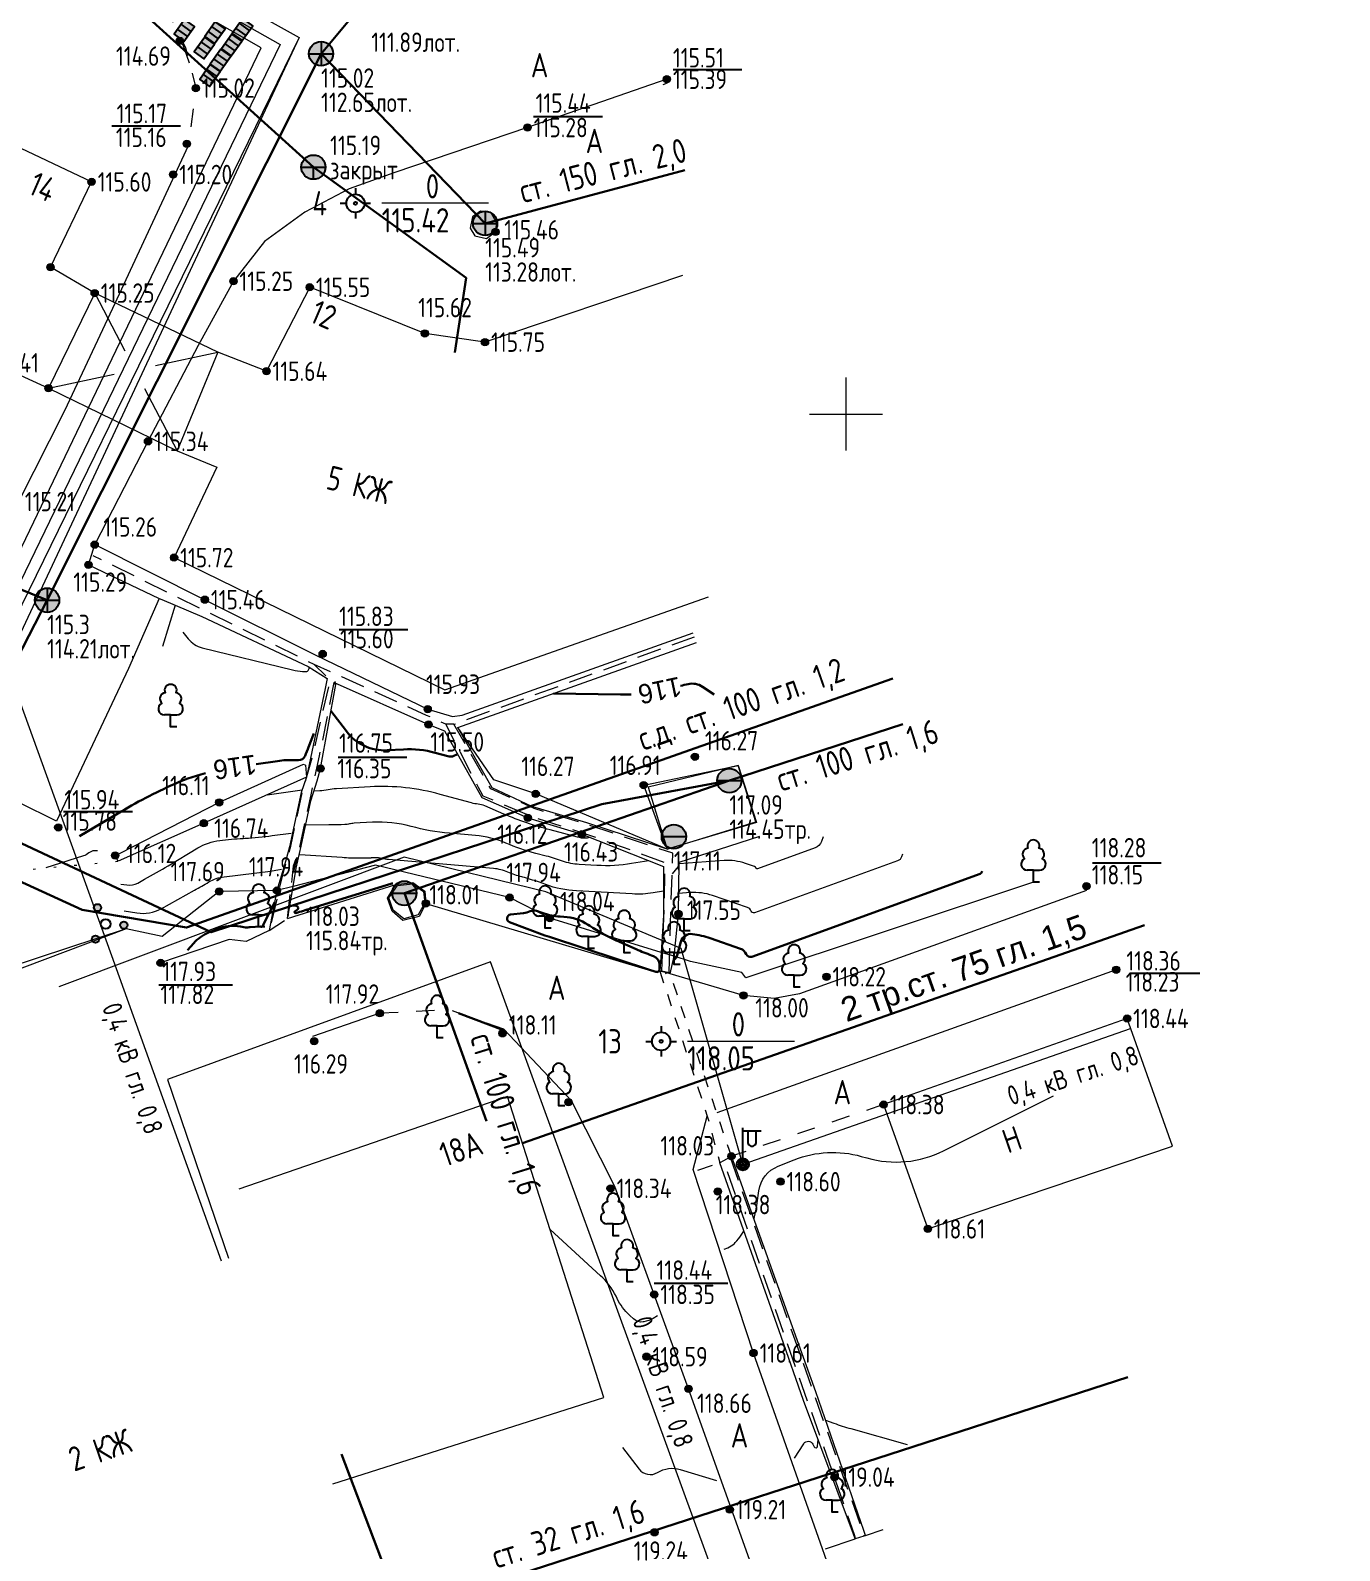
# Model space of a CAD drawing. Header units: metres. Extents: x 22515 to 24102, y 22346 to 22852.
# Drawn here: x 22683.1 to 22737, y 22503.2 to 22565.8 of the extents above; entities that cross this region are included whole.
import ezdxf

# ---------------------------------------------------------------- set-up
doc = ezdxf.new("R2010")
doc.units = ezdxf.units.M
for name, pattern in [('g5_01_5x1_5', [3, 1.5, -1.5]), ('g5_01x1', [2, 1, -1]), ('g5_02x1', [3, 2, -1]), ('g5_05x2', [7, 5, -2]), ('g5_366', [1.7, 0.2, -1.5])]:
    doc.linetypes.add(name, pattern=pattern)
for name, color, linetype in [('01_Геодезические пункты', 7, 'Continuous'), ('02_Сетка', 7, 'Continuous'), ('03_Здания и строения', 7, 'Continuous'), ('06_Инженерно-технические сооружения', 7, 'Continuous'), ('07_Объекты электропередачи', 7, 'Continuous'), ('10_Границы покрытий и угодий', 7, 'Continuous'), ('11_Гидрография', 7, 'Continuous'), ('12_Рельеф', 7, 'Continuous'), ('13_Растительность', 7, 'Continuous'), ('14_Ограждения', 7, 'Continuous'), ('19_Горизонтали', 7, 'Continuous'), ('30_Канализация', 7, 'Continuous'), ('31_Водопровод', 7, 'Continuous'), ('32_Теплосеть', 7, 'Continuous'), ('33_Газопровод', 7, 'Continuous'), ('37_Кабель низкого напряжения', 7, 'Continuous'), ('38_Кабели высокого напряжения', 7, 'Continuous'), ('44_Крышки колодцев', 7, 'Continuous'), ('45_Номера колодцев', 7, 'Continuous'), ('61_Отметки высоты поверхности', 7, 'Continuous')]:
    doc.layers.add(name, color=color, linetype=linetype)
doc.styles.add('LIKE11', font='bm431.shx')
doc.styles.add('LIKE32', font='peteri.shx')
doc.styles.add('LIKE36', font='pragmai.shx')
doc.styles.add('Line_GUGK', font='', dxfattribs={"height": 1})
doc.styles.get("Standard").update_dxf_attribs({"font": 'GOST2304A.ttf', "height": 2})
doc.styles.get('Line_GUGK').set_extended_font_data('Bm431', italic=True)
doc.linetypes.add('g5_084b', pattern='A,0.001,[18,GUGK_2005.shx,S=10,R=180.000005,X=0,Y=0],1,[18,GUGK_2005.shx,S=30,R=180.000005,X=0,Y=0],1', length=2.001)
doc.linetypes.add('g5_119_1', pattern='A,8,-2,[31,GUGK_2005.shx,S=0.2,R=0,X=0,Y=0],0.7,[31,GUGK_2005.shx,S=0.16,R=0,X=0,Y=0],6.6,[31,GUGK_2005.shx,S=0.16,R=180.000005,X=0,Y=0],0.7,[31,GUGK_2005.shx,S=0.2,R=180.000005,X=0,Y=0],-2', length=20)
doc.linetypes.add('g5_119_3', pattern='A,8,-2,[31,GUGK_2005.shx,S=0.2,R=0,X=0,Y=0],8,[31,GUGK_2005.shx,S=0.2,R=180.000005,X=0,Y=0],-2', length=20)
doc.linetypes.add('g5_122_g', pattern='A,2,-2,3,-0.6,["Г",Line_GUGK,S=2,R=0,X=0,Y=-1],-2.8,3,-2,8,-2,8,-2,6', length=41.4)
doc.linetypes.add('g5_122_k', pattern='A,2,-2,3,-0.6,["К",Line_GUGK,S=2,R=0,X=0,Y=-1],-3,3,-2,8,-2,8,-2,6', length=41.6)
doc.linetypes.add('g5_122_t', pattern='A,2,-2,3,-0.6,["Т",Line_GUGK,S=2,R=0,X=0,Y=-1],-2.8,3,-2,8,-2,8,-2,6', length=41.4)
doc.linetypes.add('g5_122_v', pattern='A,2,-2,3,-0.6,["В",Line_GUGK,S=2,R=0,X=0,Y=-1],-2.8,3,-2,8,-2,8,-2,6', length=41.4)
doc.linetypes.add('g5_280_1', pattern='A,0.001,[21,GUGK_2005.shx,S=2,R=180.000005,X=0,Y=0],4', length=4.001)
doc.linetypes.add('g5_474_1a', pattern='A,2,-0.5,[28,GUGK_2005.shx,S=2,R=0,X=0,Y=0],-0.5,2', length=5)

# ---------------------------------------------------------------- blocks, each defined once
blk = doc.blocks.new('g5_395_1')
h = blk.add_hatch(color=0)
h.paths.add_polyline_path([(0.3, 1.5, 1), (-0.3, 1.5, 1)])
h.paths.add_polyline_path([(-1.6, -0.75, 1), (-1, -0.75, 1)])
h.paths.add_polyline_path([(1.6, -0.75, 1), (1, -0.75, 1)])
at = {"color": 0}
for centre, radius in [((0, 1.5), 0.3), ((0, 0), 0.4), ((-1.3, -0.75), 0.3), ((1.3, -0.75), 0.3)]:
    blk.add_circle(centre, radius, dxfattribs=at)
blk = doc.blocks.new('g5_117kb')
h = blk.add_hatch(color=255)
h.paths.add_polyline_path([(0.07, 0.07), (0.92, 0.07, 0.367426), (0.07, 0.92)])
h.paths.add_polyline_path([(-0.08, 0.92, 0.367426), (-0.92, 0.07), (-0.08, 0.07)])
h.paths.add_polyline_path([(-0.08, -0.08), (-0.92, -0.08, 0.367426), (-0.08, -0.92)])
h.paths.add_polyline_path([(0.07, -0.92, 0.367426), (0.92, -0.08), (0.07, -0.08)])
at = {"color": 0, "flags": 128}
for points in [[(-1, 0), (1, 0)], [(0, 1), (0, -1)]]:
    blk.add_lwpolyline(points, dxfattribs=at)
at = {"color": 0}
blk.add_circle((0, 0), 1, dxfattribs=at)
at = {"style": 'LIKE11', "flags": 8}
for tag, p in [('Номер', (0, 1.7)), ('Отметка кольца люка', (0, -2.8)), ('Отметка земли (возле него)', (0, -4.8)), ('Верх прокладки', (0, -6.8)), ('Низ прокладки', (0, -8.8))]:
    blk.add_attdef(tag, p, '', height=1.6, dxfattribs=at)
blk = doc.blocks.new('g5_388_1')
at = {"color": 0, "flags": 128}
blk.add_lwpolyline([(0, 0.99), (0.51, 0.99, 0.798042), (0.73, 1.95, 0.636328), (0.46, 2.81, 0.533064), (0, 3.5, 0.533064), (-0.46, 2.81, 0.636328), (-0.73, 1.95, 0.798042), (-0.51, 0.99)], format="xyb", dxfattribs=at)
for points in [[(0, 0.99), (-0.51, 0.99)], [(0.5, 0), (0, 0), (0, 0.99)]]:
    blk.add_lwpolyline(points, dxfattribs=at)
at = {"style": 'LIKE11', "flags": 8}
for tag, p in [('Описание', (-14.19, 0.84)), ('Метрические данные', (1.49, 0.46))]:
    blk.add_attdef(tag, p, '', height=2, dxfattribs=at)
blk = doc.blocks.new('g5_117v')
h = blk.add_hatch(color=255)
h.paths.add_polyline_path([(-0.92, 0.07), (0.92, 0.07, 0.921954)])
h.paths.add_polyline_path([(0.92, -0.07), (-0.92, -0.07, 0.921954)])
at = {"color": 0}
blk.add_line((-1, 0), (1, 0), dxfattribs=at)
blk.add_circle((0, 0), 1, dxfattribs=at)
at = {"style": 'LIKE11', "flags": 8}
for tag, p in [('Номер', (0, 1.7)), ('Отметка кольца люка', (0, -2.8)), ('Отметка земли (возле него)', (0, -4.8)), ('Верх прокладки', (0, -6.8)), ('Низ прокладки', (0, -8.8))]:
    blk.add_attdef(tag, p, '', height=1.6, dxfattribs=at)
blk = doc.blocks.new('g5_117t')
h = blk.add_hatch(color=255)
h.paths.add_polyline_path([(-0.08, -0.08), (-0.92, -0.08, 0.367426), (-0.08, -0.92)])
h.paths.add_polyline_path([(0.07, -0.92, 0.367426), (0.92, -0.08), (0.07, -0.08)])
h.paths.add_polyline_path([(0.92, 0.07, 0.921954), (-0.92, 0.07)])
at = {"color": 0, "flags": 128}
for points in [[(-1, 0), (1, 0)], [(0, -1), (0, 0)]]:
    blk.add_lwpolyline(points, dxfattribs=at)
at = {"color": 0}
blk.add_circle((0, 0), 1, dxfattribs=at)
at = {"style": 'LIKE11', "flags": 8}
for tag, p in [('Номер', (0, 1.7)), ('Отметка кольца люка', (0, -2.8)), ('Отметка земли (возле него)', (0, -4.8)), ('Верх прокладки', (0, -6.8)), ('Низ прокладки', (0, -8.8))]:
    blk.add_attdef(tag, p, '', height=1.6, dxfattribs=at)
blk = doc.blocks.new('g5_110_1c')
h = blk.add_hatch(color=255)
edge = h.paths.add_edge_path()
edge.add_arc((0, 0), 0.425, 0, 360)
edge = h.paths.add_edge_path(flags=16)
edge.add_arc((0, 0), 0.195, 0, 360)
h = blk.add_hatch(color=0)
edge = h.paths.add_edge_path()
edge.add_arc((0, 0), 0.12, 0, 360)
at = {"color": 0}
for p, q in [((0, 0.5), (0, 3)), ((0, 2.75), (1.5, 2.75))]:
    blk.add_line(p, q, dxfattribs=at)
at = {"color": 0, "flags": 128}
blk.add_lwpolyline([(0.4, 2.75), (0.4, 1.86, 1.040016), (1.1, 1.86), (1.1, 2.75)], format="xyb", dxfattribs=at)
at = {"color": 0}
for radius in [0.5, 0.12]:
    blk.add_circle((0, 0), radius, dxfattribs=at)
blk = doc.blocks.new('g5_005_1')
h = blk.add_hatch(color=255)
edge = h.paths.add_edge_path()
edge.add_arc((0, 0), 0.675, 0, 360.0002)
edge = h.paths.add_edge_path(flags=16)
edge.add_arc((0, 0), 0.2, 0, 360.0002)
at = {"color": 0}
for p, q in [((-1.25, 0), (-0.75, 0)), ((0, 1.25), (0, 0.75)), ((0.75, 0), (1.25, 0)), ((0, -0.75), (0, -1.25))]:
    blk.add_line(p, q, dxfattribs=at)
for radius in [0.75, 0.125]:
    blk.add_circle((0, 0), radius, dxfattribs=at)
at = {"lineweight": 20, "style": 'LIKE36', "flags": 8}
for tag, p in [('Номер пункта', (-20.11, -1)), ('Отметка центра и земли', (2.18, -1))]:
    blk.add_attdef(tag, p, '', height=2, dxfattribs=at)
blk = doc.blocks.new('g5_128a')
h = blk.add_hatch(color=255)
h.paths.add_polyline_path([(-0.325, 0.425), (-0.675, 0.425), (-0.675, -0.425), (-0.325, -0.425)])
h.paths.add_polyline_path([(0.175, 0.425), (-0.175, 0.425), (-0.175, -0.425), (0.175, -0.425)])
h.paths.add_polyline_path([(0.675, 0.425), (0.325, 0.425), (0.325, -0.425), (0.675, -0.425)])
at = {"color": 0, "flags": 128}
blk.add_lwpolyline([(-0.75, -0.5), (0.75, -0.5), (0.75, 0.5), (-0.75, 0.5)], close=True, dxfattribs=at)
for points in [[(-0.25, -0.5), (-0.25, 0.5)], [(0.25, -0.5), (0.25, 0.5)]]:
    blk.add_lwpolyline(points, dxfattribs=at)
blk = doc.blocks.new('g5_012')
at = {"color": 92, "linetype": 'ByBlock', "lineweight": -2}
for p, q in [((0, -3), (0, 3)), ((-3, 0), (3, 0))]:
    blk.add_line(p, q, dxfattribs=at)
blk = doc.blocks.new('g5_330')
at = {"linetype": 'ByBlock'}
blk.add_hatch(color=0, dxfattribs=at).paths.add_polyline_path([(-0.3, 0, 1), (0.3, 0, 1)])
at = {"color": 0, "linetype": 'ByBlock', "lineweight": -2}
blk.add_circle((0, 0), 0.3, dxfattribs=at)
at = {"color": 0, "linetype": 'ByBlock', "lineweight": 15, "flags": 12}
for tag, p in [('number', (-7.62, -0.8)), ('z', (0.5, -0.8))]:
    blk.add_attdef(tag, p, '', height=1.6, dxfattribs=at)

msp = doc.modelspace()

# ---------------------------------------------------------------- linework, layer by layer
at = {"layer": '01_Геодезические пункты', "color": 7, "lineweight": 20, "ltscale": 0.5, "flags": 128}
for points in [[(22701.965, 22558.679), (22697.57, 22558.679)], [(22714.573, 22524.165), (22710.164, 22524.165)]]:
    msp.add_lwpolyline(points, dxfattribs=at)
at = {"layer": '03_Здания и строения', "color": 7, "linetype": 'Continuous', "lineweight": 20, "ltscale": 0.5, "flags": 128}
for points in [[(22685.74, 22554.982), (22683.917, 22556.046), (22685.614, 22559.559), (22670.356, 22566.778)], [(22709.961, 22555.7), (22701.818, 22552.961), (22699.343, 22553.32), (22694.599, 22555.22), (22692.815, 22551.763), (22690.808, 22552.549)], [(22685.74, 22554.982), (22683.838, 22551.066)], [(22690.808, 22552.549), (22685.74, 22554.982)], [(22690.808, 22552.549), (22689.137, 22548.486)], [(22670.701, 22549.313), (22672.913, 22548.162), (22673.902, 22549.32), (22678.946, 22547.43), (22679.497, 22548.516), (22680.027, 22548.281), (22682.011, 22551.904), (22683.838, 22551.066)], [(22683.838, 22551.066), (22689.137, 22548.486)], [(22689.137, 22548.486), (22690.768, 22547.81), (22689.01, 22544.086), (22700.164, 22538.636), (22711.03, 22542.467)], [(22720.059, 22516.442), (22730.143, 22519.842), (22728.267, 22525.107), (22718.24, 22521.56), (22720.059, 22516.442)], [(22706.714, 22509.504), (22702.747, 22521.894), (22691.682, 22518.072)], [(22695.546, 22505.942), (22706.714, 22509.504)]]:
    msp.add_lwpolyline(points, dxfattribs=at)
at = {"layer": '06_Инженерно-технические сооружения', "color": 7, "linetype": 'Continuous', "lineweight": 20, "flags": 128}
for points, elevation in [([(22685.74, 22554.982), (22686.987, 22552.598)], 115.247), ([(22688.249, 22552.005), (22690.808, 22552.549)], 115.41), ([(22683.838, 22551.066), (22686.536, 22551.64)], 115.41), ([(22687.798, 22551.047), (22689.137, 22548.486)], 115.247)]:
    msp.add_lwpolyline(points, dxfattribs=dict(at, elevation=elevation))
at = {"layer": '06_Инженерно-технические сооружения', "color": 7, "linetype": 'Continuous', "lineweight": 20, "ltscale": 0.5, "flags": 128}
for points in [[(22685.482, 22543.789), (22685.74, 22544.62), (22690.277, 22542.354), (22694.856, 22540.068), (22699.458, 22537.844), (22700.482, 22537.55), (22700.876, 22537.603), (22710.395, 22540.987)], [(22685.482, 22543.789), (22688.402, 22542.405), (22688.509, 22542.359), (22690.16, 22541.658), (22694.529, 22539.6), (22695.321, 22539.109), (22695.233, 22538.691), (22694.466, 22535.046), (22694.245, 22534.407), (22693.769, 22532.178), (22693.561, 22531.426), (22693.248, 22530.373), (22692.982, 22529.02)], [(22713.007, 22533.18), (22709.32, 22532.08), (22706.014, 22533.164), (22703.748, 22533.834), (22702.119, 22534.611), (22700.705, 22537.084), (22710.527, 22540.593)], [(22693.716, 22529.313), (22693.72, 22529.356), (22693.73, 22529.427), (22693.92, 22530.545), (22694.035, 22531.294), (22694.244, 22532.209), (22694.649, 22534.064), (22694.907, 22534.889), (22695.047, 22535.401), (22695.67, 22538.864), (22695.601, 22538.938), (22699.495, 22537.214), (22700.155, 22536.956), (22701.685, 22534.214), (22703.58, 22533.371), (22705.813, 22532.693), (22709.168, 22531.362), (22709.174, 22529.362), (22709.074, 22527.831), (22709.019, 22527.052)], [(22709.32, 22532.08), (22703.909, 22534.353), (22702.183, 22534.94), (22700.705, 22537.084)], [(22694.426, 22535.534), (22694.466, 22535.046), (22690.236, 22533.147), (22686.71, 22531.583), (22686.586, 22531.818)], [(22712.254, 22535.531), (22713.007, 22533.18), (22709.32, 22532.08), (22708.355, 22534.721), (22712.254, 22535.531)], [(22709.791, 22529.41), (22709.811, 22531.539), (22713.141, 22532.619)], [(22699.383, 22529.848), (22699.101, 22529.309), (22698.433, 22529.141), (22698.001, 22529.52), (22697.804, 22530.068), (22698.145, 22530.629), (22698.845, 22530.709), (22699.336, 22530.345), (22699.383, 22529.848)], [(22709.451, 22526.95), (22709.608, 22527.667), (22709.791, 22529.41)], [(22709.451, 22526.95), (22709.019, 22527.052), (22709.109, 22527.063), (22709.399, 22527.006), (22709.451, 22526.95)], [(22711.968, 22519.432), (22711.916, 22519.391), (22711.649, 22519.239), (22711.492, 22519.165)], [(22717.062, 22503.677), (22716.999, 22503.873), (22714.944, 22509.38), (22714.024, 22512.004), (22711.492, 22519.165)], [(22717.496, 22503.82), (22717.426, 22504.016), (22715.445, 22509.735), (22714.553, 22512.213), (22711.968, 22519.432)]]:
    msp.add_lwpolyline(points, dxfattribs=at)
at = {"layer": '06_Инженерно-технические сооружения', "color": 7, "linetype": 'g5_280_1', "lineweight": 20, "ltscale": 0.5, "flags": 128}
msp.add_lwpolyline([(22694.426, 22535.534), (22694.324, 22535.56), (22690.867, 22534.007), (22686.783, 22531.904), (22686.586, 22531.818)], dxfattribs=at)
at = {"layer": '06_Инженерно-технические сооружения', "color": 7, "linetype": 'g5_01x1', "lineweight": 20, "ltscale": 0.5, "flags": 128}
for points in [[(22709.019, 22527.052), (22710.976, 22521.086), (22711.492, 22519.165)], [(22711.968, 22519.432), (22711.367, 22521.226), (22709.451, 22526.95)]]:
    msp.add_lwpolyline(points, dxfattribs=at)
at = {"layer": '10_Границы покрытий и угодий', "color": 7, "linetype": 'g5_01_5x1_5', "lineweight": 20, "ltscale": 0.5, "flags": 128}
for points in [[(22688.632, 22566.807), (22689.487, 22565.087), (22689.904, 22563.423), (22689.611, 22561.065)], [(22692.927, 22528.736), (22693.687, 22529.221)], [(22702.593, 22524.663), (22700.332, 22525.469), (22697.489, 22525.32)], [(22718.24, 22521.56), (22711.968, 22519.432), (22711.492, 22519.165), (22710.578, 22518.841)]]:
    msp.add_lwpolyline(points, dxfattribs=at)
at = {"layer": '10_Границы покрытий и угодий', "color": 7, "linetype": 'Continuous', "lineweight": 20, "ltscale": 0.5, "flags": 128}
for points in [[(22709.31, 22563.787), (22703.573, 22561.798), (22698.105, 22559.941), (22696.228, 22559.27), (22694.392, 22558.311), (22692.73, 22557.1), (22691.453, 22555.469), (22690.003, 22552.824), (22687.936, 22548.875), (22685.74, 22544.62)], [(22662.984, 22549.973), (22670.73, 22546.235), (22675.593, 22543.934), (22676.633, 22543.657), (22677.73, 22543.604), (22678.345, 22543.638), (22679.353, 22543.832), (22679.865, 22544.016), (22680.761, 22544.496), (22681.208, 22544.814), (22681.73, 22545.332), (22682.046, 22545.676), (22682.612, 22546.395), (22684.509, 22550.144), (22686.483, 22554.356), (22689.611, 22561.065)], [(22688.402, 22542.405), (22687.133, 22539.519), (22684.169, 22533.237), (22679.503, 22535.536), (22679.508, 22535.597), (22677.718, 22536.503), (22677.632, 22536.442), (22676.064, 22537.238), (22660.26, 22545.08)], [(22693.687, 22529.221), (22698.145, 22530.629)], [(22726.599, 22530.384), (22714.776, 22526.123), (22713.729, 22525.927), (22712.466, 22526.057), (22709.451, 22526.95)], [(22699.383, 22529.848), (22708.914, 22527.007), (22709.019, 22527.052)], [(22692.982, 22529.02), (22692.927, 22528.736), (22691.981, 22528.279), (22691.286, 22528.36), (22688.456, 22527.393)], [(22727.82, 22527.114), (22711.367, 22521.226)], [(22697.489, 22525.32), (22694.718, 22524.361)], [(22692.665, 22469.759), (22698.805, 22471.354), (22707.648, 22474.903), (22714.147, 22477.604), (22717.673, 22479.572), (22719.325, 22481.386), (22719.386, 22484.017), (22715.917, 22493.928), (22714.767, 22497.108), (22710.199, 22509.856), (22708.793, 22513.743), (22707.163, 22518.191), (22705.387, 22521.712), (22702.593, 22524.663)], [(22691.111, 22465.344), (22703.772, 22469.927), (22708.695, 22471.921), (22720.6, 22476.727), (22721.113, 22477.071), (22722.277, 22478.21), (22722.967, 22479.279), (22723.279, 22481.22), (22723.044, 22483.264), (22718.665, 22494.938), (22712.881, 22511.33), (22710.394, 22518.887), (22710.976, 22521.086)]]:
    msp.add_lwpolyline(points, dxfattribs=at)
at = {"layer": '10_Границы покрытий и угодий', "color": 7, "linetype": 'g5_366', "lineweight": 20, "ltscale": 0.5, "flags": 128}
msp.add_lwpolyline([(22642.042, 22526.46), (22647.08, 22526.096), (22651.114, 22520.838), (22660.803, 22523.897), (22668.602, 22528.108), (22668.927, 22528.284), (22672.611, 22530.273), (22686.71, 22531.583)], dxfattribs=at)
at = {"layer": '10_Границы покрытий и угодий', "color": 7, "linetype": 'g5_05x2', "lineweight": 20, "ltscale": 0.5, "flags": 128}
msp.add_lwpolyline([(22715.844, 22503.272), (22717.062, 22503.677), (22717.087, 22503.685), (22717.441, 22503.802), (22717.496, 22503.82), (22718.968, 22504.309)], dxfattribs=at)
at = {"layer": '11_Гидрография', "color": 92, "linetype": 'g5_02x1', "lineweight": 20, "ltscale": 0.5, "flags": 128}
for points in [[(22709.109, 22527.063), (22709.201, 22529.584), (22709.242, 22531.521), (22706.056, 22532.676), (22703.732, 22533.422), (22701.748, 22534.267), (22701.552, 22534.618), (22700.209, 22537.223), (22699.413, 22537.589), (22695.916, 22539.171), (22694.788, 22539.682), (22690.228, 22541.926), (22685.682, 22544.158)], [(22709.399, 22527.006), (22709.479, 22529.593), (22709.551, 22531.911), (22705.958, 22533.113), (22703.85, 22533.752), (22702.06, 22534.563), (22700.535, 22537.223), (22710.448, 22540.83)], [(22693.025, 22529.05), (22693.543, 22531.244), (22693.817, 22532.204), (22694.289, 22534.429), (22694.739, 22535.99), (22695.411, 22538.881), (22695.335, 22539.143), (22694.788, 22539.682)], [(22693.687, 22529.221), (22693.933, 22531.393), (22694.171, 22532.081), (22694.655, 22534.316), (22695.004, 22535.919), (22695.601, 22538.938), (22695.916, 22539.171)], [(22700.535, 22537.223), (22700.209, 22537.223)], [(22717.087, 22503.685), (22717.036, 22503.849), (22711.649, 22519.239)], [(22711.916, 22519.391), (22717.387, 22503.944), (22717.441, 22503.802)]]:
    msp.add_lwpolyline(points, dxfattribs=at)
at = {"layer": '12_Рельеф', "color": 7, "linetype": 'g5_084b', "lineweight": 20, "ltscale": 0.5, "flags": 128}
msp.add_lwpolyline([(22687.039, 22528.801), (22660.275, 22519.99), (22652.03, 22517.483), (22646.301, 22515.731), (22642.042, 22526.46)], dxfattribs=at)
at = {"layer": '14_Ограждения', "color": 7, "linetype": 'g5_474_1a', "lineweight": 20, "ltscale": 0.5, "flags": 128}
for points in [[(22709.074, 22527.831), (22704.494, 22529.237), (22702.832, 22530.084), (22697.309, 22531.415), (22693.92, 22530.545)], [(22693.92, 22530.545), (22693.248, 22530.373)], [(22724.41, 22530.714), (22712.557, 22526.777), (22712.394, 22527.005), (22710.288, 22527.459), (22709.608, 22527.667)], [(22693.248, 22530.373), (22690.866, 22530.337), (22688.526, 22528.487), (22687.039, 22528.801), (22659.713, 22518.505), (22644.887, 22513.595), (22639.989, 22521.022)], [(22709.608, 22527.667), (22709.074, 22527.831)]]:
    msp.add_lwpolyline(points, dxfattribs=at)
at = {"layer": '19_Горизонтали', "color": 32, "linetype": 'Continuous', "lineweight": 20, "ltscale": 0.5, "flags": 128}
for points, elevation in [([(22689.647, 22564.447), (22689.422, 22565.081, 0.028994), (22689.37, 22565.204), (22689.37, 22565.204, 0.027835), (22689.304, 22565.321), (22689.211, 22565.467)], 115), ([(22689.376, 22541.019), (22689.597, 22540.738, 0.167008), (22690.166, 22540.373), (22693.889, 22539.46, 0.051695), (22694.306, 22539.402), (22694.441, 22539.398, 0.314685), (22694.547, 22539.467), (22694.571, 22539.525, 0.032853), (22694.58, 22539.552), (22694.583, 22539.566)], 115.5), ([(22706.16, 22532.555), (22706.07, 22532.541, -0.054294), (22705.89, 22532.531), (22705.798, 22532.536, -0.072687), (22705.712, 22532.554), (22705.712, 22532.554, 0.022983), (22705.628, 22532.58), (22704.498, 22532.873, -0.038208), (22702.6, 22533.523), (22701.807, 22533.865, 0.080758), (22701.535, 22533.933), (22701.535, 22533.933, -0.04645), (22701.256, 22533.983), (22699.976, 22534.337, 0.081767), (22697.09, 22534.646), (22695.698, 22534.568, 0.039258), (22695.356, 22534.521), (22695.356, 22534.521, -0.043369), (22695.014, 22534.478), (22694.775, 22534.468)], 116.5), ([(22708.57, 22531.599), (22707.86, 22531.484, -0.054292), (22706.431, 22531.408), (22705.696, 22531.449, -0.072684), (22705.015, 22531.587), (22705.015, 22531.587, 0.022978), (22704.345, 22531.794), (22703.919, 22531.905, -0.038207), (22702.68, 22532.329), (22702.68, 22532.329, 0.080758), (22701.423, 22532.644), (22700.352, 22532.734, -0.04645), (22698.771, 22533.017), (22698.771, 22533.017, 0.081767), (22697.189, 22533.187), (22696.425, 22533.144, 0.039257), (22696.238, 22533.118), (22696.238, 22533.118, -0.043369), (22696.05, 22533.094), (22695.892, 22533.088, -0.009349), (22695.386, 22533.077), (22694.458, 22533.075)], 117), ([(22686.821, 22530.644), (22687.063, 22530.606, 0.166359), (22687.52, 22530.686), (22687.797, 22530.839, 0.009317), (22688.77, 22531.399), (22689.99, 22532.131, -0.105733), (22690.89, 22532.44), (22690.89, 22532.44, -0.015687), (22691.859, 22532.525), (22691.935, 22532.53, 0.019511), (22693.053, 22532.637), (22693.839, 22532.744)], 117), ([(22715.75, 22532.587), (22715.679, 22532.394, -0.221576), (22715.416, 22532.132), (22713.049, 22531.275, -0.412631), (22712.988, 22531.303), (22712.988, 22531.303, 0.225495), (22712.926, 22531.364), (22712.545, 22531.494, 0.100378), (22711.67, 22531.609), (22709.811, 22531.48)], 117), ([(22685.854, 22532.009), (22685.725, 22532.01, 0.18311), (22685.499, 22531.926), (22685.498, 22531.924, -0.103051), (22685.275, 22531.799), (22683.734, 22531.306)], 116.5), ([(22709.171, 22530.349), (22708.744, 22530.279, -0.054292), (22707.887, 22530.234), (22705.593, 22530.361, -0.072683), (22704.318, 22530.62), (22704.018, 22530.728, 0.022979), (22703.371, 22530.928), (22703.341, 22530.936, -0.038209), (22702.761, 22531.135), (22702.761, 22531.135, 0.080759), (22702.172, 22531.282), (22697.845, 22531.648, -0.04645), (22697.566, 22531.697), (22697.566, 22531.697, 0.081768), (22697.287, 22531.727), (22697.153, 22531.72, 0.03925), (22697.12, 22531.715), (22697.12, 22531.715, -0.043366), (22697.087, 22531.711), (22697.059, 22531.71, -0.009345), (22696.97, 22531.708), (22696.653, 22531.707, -0.01692), (22695.93, 22531.73), (22694.185, 22531.843)], 117.5), ([(22719.023, 22531.879), (22718.979, 22531.759, -0.221575), (22718.815, 22531.596), (22712.927, 22529.463, -0.412632), (22712.782, 22529.53), (22712.782, 22529.53, 0.225495), (22712.637, 22529.672), (22711.191, 22530.169, 0.100377), (22710.271, 22530.289), (22709.799, 22530.257)], 117.5), ([(22686.952, 22529.536), (22687.48, 22529.453, 0.166358), (22688.475, 22529.628), (22689.85, 22530.386, 0.009316), (22690.445, 22530.728), (22690.445, 22530.728, -0.105732), (22691.079, 22530.945), (22692.977, 22531.173, 0.022742), (22693.286, 22531.225), (22693.44, 22531.257)], 117.5), ([(22712.892, 22516.894), (22712.895, 22516.864, 0.852019), (22712.905, 22516.863), (22712.948, 22517.058, 0.019452), (22713.03, 22517.51), (22713.102, 22518.015, -0.268864), (22713.894, 22519.021), (22714.561, 22519.287, -0.165237), (22717.318, 22519.428), (22717.55, 22519.362, 0.18669), (22720.707, 22519.656), (22725.243, 22521.915)], 118.5), ([(22708.922, 22512.861), (22708.745, 22512.757, -0.090688), (22708.365, 22512.617), (22708.338, 22512.612, -0.233977), (22707.938, 22512.731), (22707.782, 22512.876, -0.091791), (22707.258, 22513.58), (22707.217, 22513.665, 0.093954), (22706.579, 22514.515), (22704.502, 22516.411)], 118.5), ([(22711.665, 22515.6), (22711.82, 22515.662, 0.104089), (22712.092, 22515.844), (22712.127, 22515.879, 0.046707), (22712.376, 22516.187), (22712.486, 22516.352)], 118.5), ([(22715.849, 22508.567), (22716.193, 22508.44, 0.020019), (22716.889, 22508.215), (22719.204, 22507.568)], 119), ([(22707.489, 22507.442), (22708.168, 22506.55, 0.385704), (22708.925, 22506.41), (22708.925, 22506.41, -0.214546), (22709.864, 22506.533), (22711.35, 22506.085)], 119), ([(22714.572, 22507.005), (22714.947, 22507.595, -0.588153), (22715.328, 22507.572), (22715.377, 22507.469, 0.765139), (22715.521, 22507.496), (22715.543, 22507.774)], 119)]:
    msp.add_lwpolyline(points, format="xyb", dxfattribs=dict(at, elevation=elevation))
for points, elevation in [([(22709.321, 22563.62), (22709.147, 22563.555)], 115.5), ([(22689.062, 22542.124), (22688.531, 22540.428)], 115.5), ([(22692.843, 22534.317), (22694.284, 22534.522)], 116.5), ([(22709.782, 22531.37), (22709.525, 22531.062)], 117)]:
    msp.add_lwpolyline(points, dxfattribs=dict(at, elevation=elevation))
at = {"layer": '19_Горизонтали', "color": 32, "linetype": 'Continuous', "lineweight": 30, "ltscale": 0.5, "flags": 128}
for points, elevation in [([(22709.872, 22538.805, 0.000605), (22710.185, 22538.877), (22710.185, 22538.877, -0.206531), (22710.779, 22538.769), (22711.258, 22538.449)], 116), ([(22704.647, 22538.492), (22707.407, 22538.449, 0.015627), (22707.843, 22538.456, 0.015627)], 116), ([(22700.658, 22535.975), (22700.535, 22535.922, -0.169889), (22700.283, 22535.905), (22699.767, 22536.048, 0.081767), (22698.455, 22536.188), (22697.793, 22536.151, -0.250672), (22696.107, 22536.934), (22695.474, 22537.776)], 116), ([(22694.762, 22536.848), (22694.55, 22536.285, -0.006542), (22694.407, 22535.918), (22694.407, 22535.918, -0.314684), (22694.136, 22535.742), (22693.979, 22535.748, 0.044401), (22693.273, 22535.709), (22692.386, 22535.581)], 116), ([(22690.299, 22535.212, 0.041769), (22688.876, 22534.696), (22688.876, 22534.696, 0.026832), (22686.551, 22533.471), (22685.11, 22532.61)], 116), ([(22722.295, 22531.171), (22722.278, 22531.124, -0.22158), (22722.214, 22531.06), (22712.804, 22527.651, -0.412632), (22712.577, 22527.757), (22712.577, 22527.757, 0.225496), (22712.348, 22527.98), (22711.1, 22528.409, 0.048615), (22710.364, 22528.584), (22710.364, 22528.584, 0.377128), (22709.889, 22528.269), (22709.737, 22527.709, -0.126726), (22709.663, 22527.579), (22709.609, 22527.523)], 118), ([(22698.017, 22530.671), (22698.005, 22530.672, 0.091091), (22697.98, 22530.669), (22694.644, 22529.636, -0.003423), (22694.028, 22529.45), (22694.028, 22529.45, -0.875857), (22693.994, 22529.527), (22694.083, 22529.582, 0.723974), (22694.045, 22529.74), (22693.787, 22529.761)], 118)]:
    msp.add_lwpolyline(points, format="xyb", dxfattribs=dict(at, elevation=elevation))
for points in [[(22693.155, 22529.902), (22692.658, 22528.902, -0.069405), (22692.622, 22528.886), (22692.622, 22528.886, -0.021086), (22692.572, 22528.889), (22692.148, 22528.871)], [(22704.283, 22528.528), (22702.834, 22529.07, -0.788766), (22702.873, 22529.386), (22703.41, 22529.446, 0.083866), (22703.68, 22529.524), (22703.68, 22529.524, -0.200725), (22703.944, 22529.537), (22704.169, 22529.456, 0.072683), (22704.909, 22529.306), (22705.069, 22529.297, -0.13331), (22706.062, 22528.967), (22706.133, 22528.92, 0.042372), (22707.23, 22528.32), (22708.047, 22527.959, 0.016766), (22708.683, 22527.703), (22708.757, 22527.676, -0.311054), (22709.009, 22527.322), (22709.012, 22527.113, -0.303674), (22708.963, 22527.037), (22708.963, 22527.037, -0.177938), (22708.86, 22527.031), (22708.82, 22527.044, -0.002083), (22708.636, 22527.101), (22704.513, 22528.452, -0.013849), (22704.473, 22528.469), (22704.283, 22528.528)], [(22692.148, 22528.871, -0.008011), (22691.957, 22528.851), (22691.741, 22528.892, 0.147414), (22690.77, 22528.789), (22690.43, 22528.647, 0.114523), (22689.82, 22528.205), (22689.566, 22527.914)]]:
    msp.add_lwpolyline(points, format="xyb", dxfattribs=at)
at = {"layer": '19_Горизонтали', "color": 32, "linetype": 'Continuous', "lineweight": 30, "ltscale": 0.5, "elevation": 118, "flags": 128}
for points in [[(22709.247, 22526.971), (22709.287, 22526.989)], [(22700.727, 22525.328), (22702.58, 22524.625)]]:
    msp.add_lwpolyline(points, dxfattribs=at)
at = {"layer": '30_Канализация', "color": 12, "linetype": 'g5_122_k', "lineweight": 30, "ltscale": 0.5, "flags": 128}
for points in [[(22597.568, 22510.156), (22644.431, 22518.891), (22677.193, 22529.538), (22683.781, 22542.333), (22695.067, 22564.838), (22697.133, 22567.312), (22710.63, 22594.447)], [(22695.067, 22564.838), (22701.825, 22557.85), (22710.053, 22560.043)], [(22661.564, 22551.851), (22669.263, 22548.249), (22683.781, 22542.333)]]:
    msp.add_lwpolyline(points, dxfattribs=at)
at = {"layer": '30_Канализация', "color": 7, "linetype": 'Continuous', "lineweight": 20, "ltscale": 0.5, "flags": 128}
msp.add_lwpolyline([(22702.253, 22557.498), (22702.301, 22557.861), (22702.075, 22558.283), (22701.636, 22558.356), (22701.31, 22558.124), (22701.205, 22557.651), (22701.405, 22557.344), (22701.88, 22557.224), (22702.253, 22557.498)], dxfattribs=at)
at = {"layer": '31_Водопровод', "color": 94, "linetype": 'g5_122_v', "lineweight": 30, "ltscale": 0.5, "flags": 128}
for points in [[(22652.79, 22546.323), (22690.539, 22528.657), (22706.636, 22533.928), (22711.885, 22534.903)], [(22701.887, 22520.881), (22698.496, 22530.266), (22711.885, 22534.903), (22719.036, 22537.229)], [(22695.906, 22507.16), (22698.385, 22500.65), (22728.294, 22510.333)]]:
    msp.add_lwpolyline(points, dxfattribs=at)
at = {"layer": '31_Водопровод', "color": 7, "linetype": 'Continuous', "lineweight": 20, "ltscale": 0.5, "flags": 128}
for points in [[(22708.543, 22534.627), (22709.32, 22532.08), (22712.974, 22533.203), (22712.254, 22535.531), (22708.543, 22534.627)], [(22698.031, 22529.57), (22697.861, 22530.077), (22698.22, 22530.59), (22698.832, 22530.658), (22699.279, 22530.33), (22699.34, 22529.863), (22699.069, 22529.369), (22698.47, 22529.215), (22698.031, 22529.57)]]:
    msp.add_lwpolyline(points, dxfattribs=at)
at = {"layer": '32_Теплосеть', "color": 5, "linetype": 'g5_122_t', "lineweight": 30, "ltscale": 0.5, "flags": 128}
for points in [[(22658.106, 22589.926), (22665.341, 22586.774), (22694.751, 22560.167), (22701.041, 22555.608), (22700.581, 22552.536)], [(22703.364, 22519.966), (22728.988, 22528.952)]]:
    msp.add_lwpolyline(points, dxfattribs=at)
at = {"layer": '33_Газопровод', "color": 132, "linetype": 'g5_122_g', "lineweight": 30, "ltscale": 0.5, "flags": 128}
msp.add_lwpolyline([(22651.166, 22545.174), (22685.219, 22529.585), (22689.519, 22528.853), (22718.619, 22539.114)], dxfattribs=at)
at = {"layer": '37_Кабель низкого напряжения', "color": 1, "linetype": 'g5_119_3', "lineweight": 20, "ltscale": 0.5, "flags": 128}
for points in [[(22652.402, 22588.715), (22694.168, 22565.509), (22682.09, 22539.712), (22686.435, 22527.705)], [(22694.168, 22565.509), (22677.911, 22532.283), (22652.703, 22543.911), (22645.878, 22530.871), (22607.686, 22519.718), (22627.32, 22462.068), (22630.288, 22462.989), (22632.887, 22455.666), (22629.009, 22454.119), (22652.075, 22387.754)], [(22728.399, 22524.674), (22712.441, 22519.1), (22709.903, 22527.993), (22704.326, 22530.321), (22698.486, 22531.751), (22684.258, 22526.409)], [(22686.435, 22527.705), (22690.945, 22515.122)], [(22737.023, 22429.055), (22717.776, 22484.282), (22702.041, 22527.434), (22688.743, 22522.598), (22691.258, 22515.24)]]:
    msp.add_lwpolyline(points, dxfattribs=at)
at = {"layer": '38_Кабели высокого напряжения', "color": 1, "linetype": 'g5_119_1', "lineweight": 20, "ltscale": 0.5, "flags": 128}
for points in [[(22650.231, 22390.566), (22627.562, 22454.812), (22631.79, 22456.392), (22629.798, 22461.884), (22626.42, 22460.936), (22606.333, 22520.425), (22644.951, 22531.909), (22652.168, 22545.511), (22677.562, 22533.774), (22692.599, 22565.087), (22651.333, 22588.6)], [(22652.1, 22588.557), (22693.378, 22565.221), (22677.81, 22533.051), (22652.452, 22544.721), (22645.386, 22531.358), (22606.986, 22520.196), (22626.877, 22461.47), (22630.129, 22462.442), (22632.356, 22456.068), (22628.285, 22454.583), (22650.504, 22390.737)]]:
    msp.add_lwpolyline(points, dxfattribs=at)
at = {"layer": '61_Отметки высоты поверхности'}
for p, q in [((22688.378, 22526.499), (22691.414, 22526.498)), ((22708.79, 22514.204), (22711.826, 22514.202))]:
    msp.add_line(p, q, dxfattribs=at)
at = {"layer": '61_Отметки высоты поверхности', "flags": 128}
for points in [[(22709.569, 22564.187), (22712.402, 22564.187)], [(22686.447, 22561.866), (22689.28, 22561.866)], [(22703.821, 22562.252), (22706.654, 22562.252)], [(22695.812, 22541.127), (22698.645, 22541.127)], [(22695.764, 22535.872), (22698.597, 22535.872)], [(22684.46, 22533.627), (22687.292, 22533.627)], [(22726.838, 22531.523), (22729.671, 22531.523)], [(22728.439, 22526.978), (22731.272, 22526.978)]]:
    msp.add_lwpolyline(points, dxfattribs=at)

# ---------------------------------------------------------------- block references
at = {"layer": '01_Геодезические пункты', "color": 7, "linetype": 'Continuous', "lineweight": 20, "xscale": 0.5, "yscale": 0.5, "zscale": 0.5}
for p in [(22696.482, 22558.679, 115.415), (22709.076, 22524.165, 118.047)]:
    msp.add_blockref('g5_005_1', p, dxfattribs=at)
at = {"layer": '02_Сетка', "color": 92, "linetype": 'Continuous', "lineweight": 15, "ltscale": 0.5, "xscale": 0.5, "yscale": 0.5}
msp.add_blockref('g5_012', (22716.69, 22550), dxfattribs=at)
at = {"layer": '07_Объекты электропередачи', "color": 7, "linetype": 'Continuous', "lineweight": 20, "xscale": 0.5, "yscale": 0.5, "zscale": 0.5}
msp.add_blockref('g5_110_1c', (22712.441, 22519.1, 118.405), dxfattribs=at)
at = {"layer": '13_Растительность', "color": 92, "linetype": 'Continuous', "lineweight": 20, "xscale": 0.5, "yscale": 0.5, "zscale": 0.5}
for p in [(22688.87, 22537.116, 115.837), (22724.41, 22530.714, 118.323), (22692.495, 22528.882, 117.968), (22704.296, 22528.82, 118.062), (22710.023, 22528.722), (22706.086, 22527.995, 118.057), (22707.556, 22527.807, 118.053), (22709.61, 22527.334, 118.058), (22714.553, 22526.394, 118.281), (22699.846, 22524.305, 118.088), (22704.859, 22521.512, 118.196), (22707.093, 22516.157, 118.345), (22707.672, 22514.255, 118.395), (22716.124, 22504.778, 119.079)]:
    msp.add_blockref('g5_388_1', p, dxfattribs=at)
at = {"layer": '13_Растительность', "color": 92, "linetype": 'Continuous', "lineweight": 20, "ltscale": 0.5, "xscale": 0.5, "yscale": 0.5, "rotation": 26.56505088990245}
msp.add_blockref('g5_395_1', (22686.19, 22529), dxfattribs=at)
at = {"layer": '44_Крышки колодцев', "color": 7, "linetype": 'Continuous', "lineweight": 20, "xscale": 0.5, "yscale": 0.5, "zscale": 0.5, "rotation": 234.5222496057716}
for p in [(22689.43, 22565.798), (22690.696, 22565.704), (22691.831, 22565.833), (22690.257, 22565.072), (22691.382, 22565.199), (22690.923, 22564.571), (22690.49, 22563.942)]:
    msp.add_blockref('g5_128a', p, dxfattribs=at)
at = {"layer": '44_Крышки колодцев', "color": 7, "linetype": 'Continuous', "lineweight": 20, "xscale": 0.5, "yscale": 0.5, "zscale": 0.5}
for name, p in [('g5_117kb', (22695.067, 22564.838, 115.025)), ('g5_117t', (22694.751, 22560.167, 115.193)), ('g5_117kb', (22701.825, 22557.85, 115.491)), ('g5_117kb', (22683.781, 22542.333, 115.303)), ('g5_117v', (22711.885, 22534.903, 117.092)), ('g5_117v', (22709.599, 22532.595, 117.114)), ('g5_117v', (22698.496, 22530.266, 118.03))]:
    msp.add_blockref(name, p, dxfattribs=at)
at = {"layer": '61_Отметки высоты поверхности', "color": 7, "linetype": 'Continuous', "lineweight": 20, "xscale": 0.5, "yscale": 0.5, "zscale": 0.5}
for p in [(22689.253, 22565.371, 115.009), (22689.904, 22563.423, 115.024), (22709.31, 22563.787, 115.387), (22703.573, 22561.798, 115.277), (22689.537, 22561.128, 115.163), (22688.971, 22559.866, 115.201), (22685.614, 22559.559, 115.6), (22702.253, 22557.498, 115.477), (22683.917, 22556.046, 115.522), (22691.453, 22555.469, 115.246), (22685.74, 22554.982, 115.247), (22694.599, 22555.22, 115.547), (22699.343, 22553.32, 115.623), (22701.818, 22552.961, 115.748), (22692.815, 22551.763, 115.645), (22683.838, 22551.066, 115.41), (22687.936, 22548.875, 115.344), (22685.74, 22544.62, 115.314), (22689.01, 22544.086, 115.715), (22685.482, 22543.789, 115.294), (22690.277, 22542.354, 115.464), (22695.132, 22540.121, 115.83), (22699.458, 22537.844, 115.688), (22699.495, 22537.214, 115.67), (22710.466, 22535.887, 116.27), (22695.047, 22535.401, 116.203), (22708.355, 22534.721, 116.33), (22690.867, 22534.007, 116.108), (22703.909, 22534.353, 116.274), (22703.58, 22533.371, 116.384), (22684.24, 22532.977, 115.936), (22690.236, 22533.147, 116.741), (22705.813, 22532.693, 116.428), (22686.586, 22531.818, 116.245), (22690.866, 22530.337, 117.692), (22693.248, 22530.373, 117.937), (22726.593, 22530.553, 118.277), (22699.383, 22529.848, 117.888), (22702.832, 22530.084, 117.94), (22704.494, 22529.237, 118.042), (22709.791, 22529.41, 117.846), (22688.456, 22527.393, 117.817), (22727.82, 22527.114, 118.23), (22715.884, 22526.827, 118.222), (22712.466, 22526.057, 118.048), (22697.489, 22525.32, 117.921), (22728.267, 22525.107, 118.437), (22694.777, 22524.17, 116.294), (22694.78, 22524.172, 118.041), (22702.539, 22524.496, 118.113), (22705.259, 22521.658, 118.251), (22718.24, 22521.56, 118.383), (22711.968, 22519.432, 118.351), (22713.989, 22518.388, 118.597), (22706.993, 22518.111, 118.345), (22711.408, 22517.982, 118.377), (22720.059, 22516.442, 118.608), (22708.793, 22513.743, 118.354), (22708.471, 22511.179, 118.587), (22712.881, 22511.33, 118.611), (22710.199, 22509.856, 118.59), (22716.211, 22506.218, 119.036), (22711.901, 22504.882, 119.212), (22708.804, 22503.946, 119.239)]:
    msp.add_blockref('g5_330', p, dxfattribs=at)

# ---------------------------------------------------------------- texts
at = {"layer": '01_Геодезические пункты', "color": 7, "linetype": 'Continuous', "lineweight": 20, "ltscale": 0.5}
for s, p in [('0', (22699.38, 22558.879)), ('4', (22694.709, 22558.179)), ('115.42', (22697.563, 22557.479)), ('0', (22711.981, 22524.365)), ('13', (22706.486, 22523.665)), ('118.05', (22710.15, 22522.965))]:
    msp.add_text(s, height=1, dxfattribs=at).set_placement(p)
at = {"layer": '03_Здания и строения', "color": 7, "linetype": 'Continuous', "lineweight": 15}
for s, rotation, p in [('14', 336.45657, (22682.939, 22559.097)), ('12', 336.65125, (22694.534, 22553.819)), ('5 КЖ', 345.60107, (22695.218, 22546.928)), ('18А', 18.9465, (22700.172, 22518.986)), ('Н', 19.11994, (22723.351, 22519.532)), ('2 КЖ', 19.11994, (22684.89, 22506.437))]:
    msp.add_text(s, height=1, rotation=rotation, dxfattribs=at).set_placement(p)
at = {"layer": '10_Границы покрытий и угодий', "color": 7, "linetype": 'Continuous', "lineweight": 15}
for p in [(22703.706, 22563.867), (22705.965, 22560.746), (22704.411, 22525.873), (22716.179, 22521.573), (22711.94, 22507.438)]:
    msp.add_text('А', height=1, dxfattribs=at).set_placement(p)
at = {"layer": '19_Горизонтали', "color": 32, "linetype": 'Continuous', "lineweight": 15, "style": 'LIKE36'}
for rotation, p in [(192.03174, (22709.812, 22539.191)), (188.22691, (22692.346, 22535.979))]:
    msp.add_text('116', height=0.8, rotation=rotation, dxfattribs=at).set_placement(p)
at = {"layer": '30_Канализация', "color": 12, "linetype": 'Continuous', "lineweight": 15}
msp.add_text('ст. 150 гл. 2,0', height=1, rotation=14.32952, dxfattribs=at).set_placement((22703.388, 22558.673))
at = {"layer": '31_Водопровод', "color": 94, "linetype": 'Continuous', "lineweight": 15}
for s, rotation, p in [('ст. 100 гл. 1,6', 17.41626, (22714.022, 22534.44)), ('ст. 100 гл. 1,6', 287.17481, (22701.19, 22524.317)), ('ст. 32 гл. 1,6', 17.41626, (22702.292, 22502.441))]:
    msp.add_text(s, height=1, rotation=rotation, dxfattribs=at).set_placement(p)
at = {"layer": '32_Теплосеть', "color": 5, "linetype": 'Continuous', "lineweight": 15, "style": 'LIKE32'}
msp.add_text('2 тр.ст. 75 гл. 1,5', height=1, rotation=19.48265, dxfattribs=at).set_placement((22716.707, 22524.948))
at = {"layer": '33_Газопровод', "color": 132, "linetype": 'Continuous', "lineweight": 15}
msp.add_text('с.д. ст. 100 гл. 1,2', height=1, rotation=19.2727, dxfattribs=at).set_placement((22708.334, 22536.118))
at = {"layer": '37_Кабель низкого напряжения', "color": 1, "linetype": 'Continuous', "lineweight": 15}
for rotation, p in [(288.62874, (22686.034, 22525.584)), (18.06441, (22723.493, 22521.514)), (288.62874, (22707.884, 22512.675))]:
    msp.add_text('0,4 кВ гл. 0,8', height=0.8, rotation=rotation, dxfattribs=at).set_placement(p)
at = {"layer": '45_Номера колодцев', "color": 7, "linetype": 'Continuous', "lineweight": 15, "ltscale": 0.5}
for s, p in [('111.89лот.', (22697.133, 22564.912)), ('115.02', (22695.067, 22563.438)), ('112.65лот.', (22695.067, 22562.438)), ('115.19', (22695.439, 22560.663)), ('закрыт', (22695.439, 22559.663)), ('115.49', (22701.825, 22556.45)), ('113.28лот.', (22701.825, 22555.45)), ('115.3', (22683.781, 22540.933)), ('114.21лот.', (22683.781, 22539.933)), ('117.09', (22711.885, 22533.503)), ('114.45тр.', (22711.885, 22532.503)), ('117.11', (22709.599, 22531.195)), ('118.03', (22694.445, 22528.917)), ('115.84тр.', (22694.445, 22527.917))]:
    msp.add_text(s, height=0.8, dxfattribs=at).set_placement(p)
at = {"layer": '61_Отметки высоты поверхности', "color": 7, "linetype": 'Continuous', "lineweight": 15, "ltscale": 0.5}
for s, p in [('114.69', (22686.617, 22564.341)), ('115.51', (22709.56, 22564.273)), ('115.39', (22709.56, 22563.387)), ('115.02', (22690.154, 22563.023)), ('115.44', (22703.903, 22562.405)), ('115.17', (22686.642, 22561.978)), ('115.16', (22686.611, 22560.996)), ('115.28', (22703.823, 22561.398)), ('115.60', (22685.864, 22559.159)), ('115.20', (22689.221, 22559.466)), ('115.46', (22702.611, 22557.188)), ('115.25', (22691.703, 22555.069)), ('115.55', (22694.849, 22554.82)), ('115.25', (22685.99, 22554.582)), ('115.62', (22699.067, 22553.984)), ('115.75', (22702.068, 22552.561)), ('115.41', (22681.335, 22551.71)), ('115.64', (22693.065, 22551.363)), ('115.34', (22688.186, 22548.475)), ('115.21', (22682.862, 22545.995)), ('115.26', (22686.098, 22544.949)), ('115.72', (22689.26, 22543.686)), ('115.29', (22684.86, 22542.678)), ('115.46', (22690.527, 22541.954)), ('115.83', (22695.812, 22541.27)), ('115.60', (22695.843, 22540.35)), ('115.93', (22699.385, 22538.471)), ('116.75', (22695.805, 22536.05)), ('115.50', (22699.567, 22536.098)), ('116.27', (22710.879, 22536.145)), ('116.35', (22695.737, 22534.999)), ('116.27', (22703.315, 22535.09)), ('116.91', (22706.956, 22535.134)), ('116.11', (22688.521, 22534.301)), ('115.94', (22684.49, 22533.718)), ('115.78', (22684.419, 22532.837)), ('116.74', (22690.661, 22532.543)), ('116.12', (22702.324, 22532.298)), ('116.12', (22687.033, 22531.504)), ('116.43', (22705.071, 22531.568)), ('118.28', (22726.814, 22531.741)), ('117.94', (22692.092, 22530.953)), ('117.69', (22688.866, 22530.758)), ('117.94', (22702.697, 22530.72)), ('118.15', (22726.814, 22530.625)), ('118.01', (22699.527, 22529.805)), ('118.04', (22704.91, 22529.522)), ('117.55', (22710.135, 22529.168)), ('118.36', (22728.239, 22527.081)), ('117.93', (22688.528, 22526.645)), ('118.22', (22716.134, 22526.427)), ('118.23', (22728.209, 22526.214)), ('117.82', (22688.449, 22525.702)), ('117.92', (22695.258, 22525.714)), ('118.00', (22712.95, 22525.147)), ('118.44', (22728.517, 22524.707)), ('118.11', (22702.801, 22524.443)), ('116.29', (22693.955, 22522.837)), ('118.38', (22718.49, 22521.16)), ('118.03', (22709.046, 22519.465)), ('118.34', (22707.243, 22517.711)), ('118.60', (22714.239, 22517.988)), ('118.38', (22711.318, 22517.043)), ('118.61', (22720.309, 22516.042)), ('118.44', (22708.885, 22514.346)), ('118.35', (22709.043, 22513.343)), ('118.61', (22713.131, 22510.93)), ('118.59', (22708.721, 22510.779)), ('118.66', (22710.554, 22508.863)), ('119.04', (22716.461, 22505.818)), ('119.21', (22712.151, 22504.482)), ('119.24', (22707.941, 22502.775))]:
    msp.add_text(s, height=0.8, dxfattribs=at).set_placement(p)

doc.saveas('drawing.dxf')
